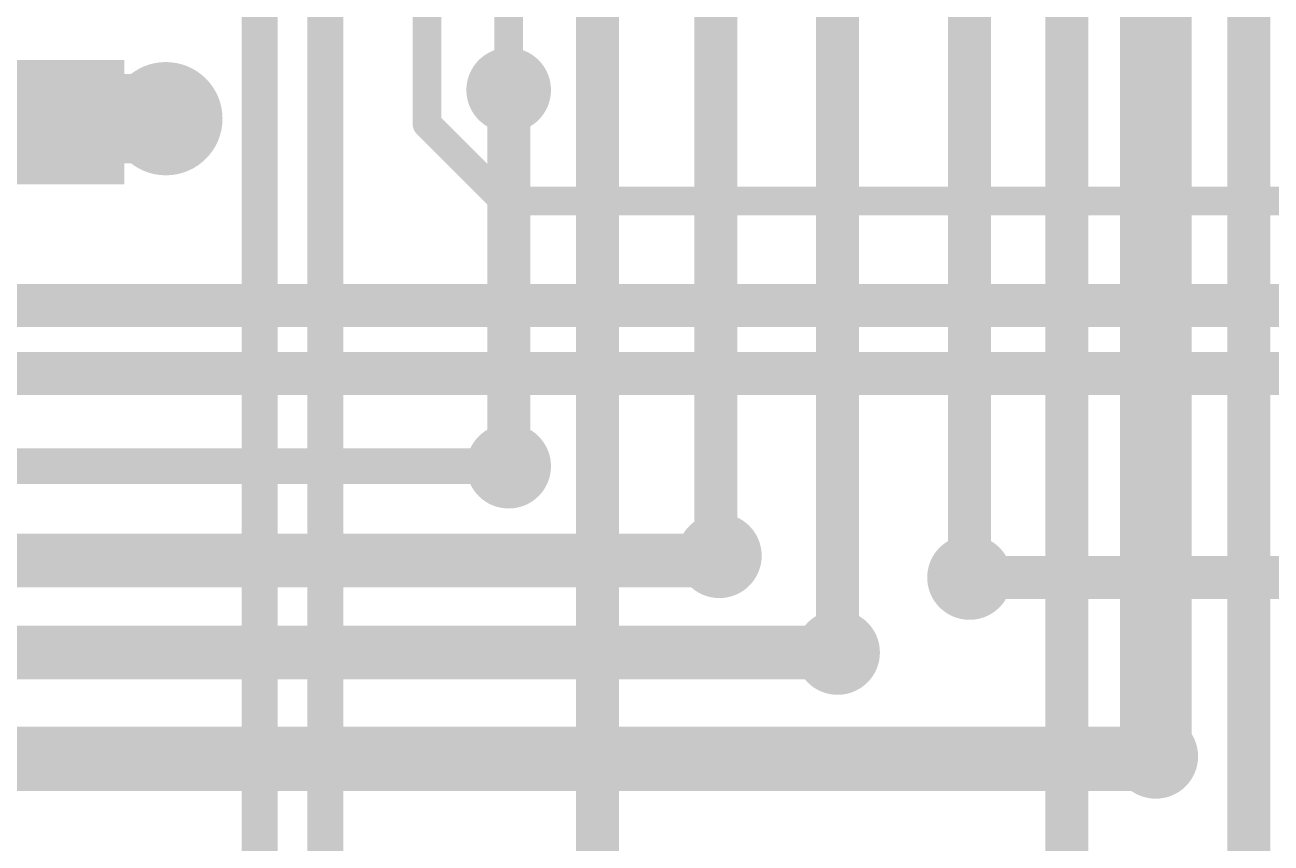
# Model space of a CAD drawing. Header units: millimetres. Extents: x -1.41 to 1.35, y -0.13 to 2.68.
# Drawn here: x 0.2522 to 0.6, y 0.5688 to 0.7972 of the extents above; entities that cross this region are included whole.
import ezdxf

# ---------------------------------------------------------------- set-up
doc = ezdxf.new("R2010")
doc.units = ezdxf.units.MM
doc.header["$MEASUREMENT"] = 0
for name, color, linetype in [('BottomLayer', 5, 'Continuous'), ('BottomPaste', 16, 'Continuous'), ('BottomSolder', 6, 'Continuous'), ('Mechanical2', 216, 'Continuous'), ('TopLayer', 1, 'Continuous'), ('TopSolder', 216, 'Continuous'), ('ViaHoleLayer', 16, 'Continuous')]:
    doc.layers.add(name, color=color, linetype=linetype)

# ---------------------------------------------------------------- blocks, each defined once
blk = doc.blocks.new('C__0603_B_110')
at = {"layer": 'BottomLayer'}
for points in [[(-0.045, -0.0175), (-0.045, 0.0175), (-0.015, 0.0175), (-0.015, -0.0175)], [(0.015, -0.0175), (0.015, 0.0175), (0.045, 0.0175), (0.045, -0.0175)]]:
    blk.add_hatch(color=5, dxfattribs=at).paths.add_polyline_path(points)
at = {"layer": 'BottomPaste'}
for points in [[(-0.045, -0.0175), (-0.045, 0.0175), (-0.015, 0.0175), (-0.015, -0.0175)], [(0.015, -0.0175), (0.015, 0.0175), (0.045, 0.0175), (0.045, -0.0175)]]:
    blk.add_hatch(color=16, dxfattribs=at).paths.add_polyline_path(points)
at = {"layer": 'BottomSolder'}
for points in [[(-0.0473622, -0.0198622), (-0.0473622, 0.0198622), (-0.0126378, 0.0198622), (-0.0126378, -0.0198622)], [(0.0126378, -0.0198622), (0.0126378, 0.0198622), (0.0473622, 0.0198622), (0.0473622, -0.0198622)]]:
    blk.add_hatch(color=6, dxfattribs=at).paths.add_polyline_path(points)

msp = doc.modelspace()

# ---------------------------------------------------------------- hatches: boundary and pattern name
at = {"layer": 'BottomLayer'}
h = msp.add_hatch(color=5, dxfattribs=at)
edge = h.paths.add_edge_path()
edge.add_arc((0.387189, 0.779), 0.011811, 0, 360)
h = msp.add_hatch(color=5, dxfattribs=at)
edge = h.paths.add_edge_path()
edge.add_arc((0.2915, 0.771), 0.011811, 0, 360)
h = msp.add_hatch(color=5, dxfattribs=at)
edge = h.paths.add_edge_path()
edge.add_arc((0.387189, 0.674), 0.011811, 0, 360)
h = msp.add_hatch(color=5, dxfattribs=at)
edge = h.paths.add_edge_path()
edge.add_arc((0.446, 0.649), 0.011811, 0, 360)
h = msp.add_hatch(color=5, dxfattribs=at)
edge = h.paths.add_edge_path()
edge.add_arc((0.515823, 0.642931), 0.011811, 0, 360)
h = msp.add_hatch(color=5, dxfattribs=at)
edge = h.paths.add_edge_path()
edge.add_arc((0.479, 0.622), 0.011811, 0, 360)
h = msp.add_hatch(color=5, dxfattribs=at)
edge = h.paths.add_edge_path()
edge.add_arc((0.567811, 0.593), 0.011811, 0, 360)
at = {"layer": 'BottomSolder'}
h = msp.add_hatch(color=6, dxfattribs=at)
edge = h.paths.add_edge_path()
edge.add_arc((0.2915, 0.771), 0.015811, 0, 360)
at = {"layer": 'TopLayer'}
h = msp.add_hatch(color=1, dxfattribs=at)
edge = h.paths.add_edge_path()
edge.add_arc((0.387189, 0.779), 0.011811, 0, 360)
h = msp.add_hatch(color=1, dxfattribs=at)
edge = h.paths.add_edge_path()
edge.add_arc((0.2915, 0.771), 0.011811, 0, 360)
h = msp.add_hatch(color=1, dxfattribs=at)
edge = h.paths.add_edge_path()
edge.add_arc((0.387189, 0.674), 0.011811, 0, 360)
h = msp.add_hatch(color=1, dxfattribs=at)
edge = h.paths.add_edge_path()
edge.add_arc((0.446, 0.649), 0.011811, 0, 360)
h = msp.add_hatch(color=1, dxfattribs=at)
edge = h.paths.add_edge_path()
edge.add_arc((0.515823, 0.642931), 0.011811, 0, 360)
h = msp.add_hatch(color=1, dxfattribs=at)
edge = h.paths.add_edge_path()
edge.add_arc((0.479, 0.622), 0.011811, 0, 360)
h = msp.add_hatch(color=1, dxfattribs=at)
edge = h.paths.add_edge_path()
edge.add_arc((0.567811, 0.593), 0.011811, 0, 360)
at = {"layer": 'TopSolder'}
h = msp.add_hatch(color=216, dxfattribs=at)
edge = h.paths.add_edge_path()
edge.add_arc((0.2915, 0.771), 0.015811, 0, 360)
at = {"layer": 'ViaHoleLayer'}
h = msp.add_hatch(color=16, dxfattribs=at)
edge = h.paths.add_edge_path()
edge.add_arc((0.387189, 0.779), 0.0059055, 0, 360)
h = msp.add_hatch(color=16, dxfattribs=at)
edge = h.paths.add_edge_path()
edge.add_arc((0.2915, 0.771), 0.0059055, 0, 360)
h = msp.add_hatch(color=16, dxfattribs=at)
edge = h.paths.add_edge_path()
edge.add_arc((0.387189, 0.674), 0.0059055, 0, 360)
h = msp.add_hatch(color=16, dxfattribs=at)
edge = h.paths.add_edge_path()
edge.add_arc((0.446, 0.649), 0.0059055, 0, 360)
h = msp.add_hatch(color=16, dxfattribs=at)
edge = h.paths.add_edge_path()
edge.add_arc((0.515823, 0.642931), 0.0059055, 0, 360)
h = msp.add_hatch(color=16, dxfattribs=at)
edge = h.paths.add_edge_path()
edge.add_arc((0.479, 0.622), 0.0059055, 0, 360)
h = msp.add_hatch(color=16, dxfattribs=at)
edge = h.paths.add_edge_path()
edge.add_arc((0.567811, 0.593), 0.0059055, 0, 360)

# ---------------------------------------------------------------- linework, layer by layer
at = {"layer": 'BottomLayer'}
for points, const_width in [([(0.593811, 0.262811), (0.593811, 1.150189)], 0.012), ([(0.567811, 0.593), (0.567811, 1.0577159)], 0.02), ([(0.543, 0.4318405), (0.543, 1.05)], 0.012), ([(0.336, 0.547), (0.336, 1.003)], 0.01), ([(0.317689, 0.5231943), (0.317689, 0.987311)], 0.01), ([(0.515823, 0.642931), (0.515823, 0.961177)], 0.012), ([(0.445, 0.65), (0.445, 0.829)], 0.012), ([(0.479, 0.622), (0.479, 0.829)], 0.012), ([(0.412, 0.499), (0.412, 0.816)], 0.012), ([(0.259, 0.771), (0.2915, 0.771)], 0.025), ([(0.387189, 0.674), (0.387189, 0.779)], 0.012), ([(0.445, 0.65), (0.446, 0.649)], 0.012), ([(0.515823, 0.640823), (0.515823, 0.642931)], 0.008)]:
    msp.add_lwpolyline(points, dxfattribs=dict(at, const_width=const_width))
for points, const_width in [([(0.25275, 0.771, 1), (0.26525, 0.771, 1)], 0.0125), ([(0.28525, 0.771, 1), (0.29775, 0.771, 1)], 0.0125), ([(0.384189, 0.779, 1), (0.390189, 0.779, 1)], 0.006), ([(0.384189, 0.674, 1), (0.390189, 0.674, 1)], 0.006), ([(0.442, 0.65, 1), (0.448, 0.65, 1)], 0.006), ([(0.442, 0.65, 1), (0.448, 0.65, 1)], 0.006), ([(0.443, 0.649, 1), (0.449, 0.649, 1)], 0.006), ([(0.512823, 0.642931, 1), (0.518823, 0.642931, 1)], 0.006), ([(0.513823, 0.642931, 1), (0.517823, 0.642931, 1)], 0.004), ([(0.513823, 0.640823, 1), (0.517823, 0.640823, 1)], 0.004), ([(0.476, 0.622, 1), (0.482, 0.622, 1)], 0.006), ([(0.562811, 0.593, 1), (0.572811, 0.593, 1)], 0.01)]:
    msp.add_lwpolyline(points, format="xyb", close=True, dxfattribs=dict(at, const_width=const_width))
at = {"layer": 'Mechanical2', "const_width": 0.015}
msp.add_lwpolyline([(1.3405997, 0.884327, -6.818912620243704), (1.3369463, 1.6869172)], format="xyb", dxfattribs=at)
at = {"layer": 'TopLayer'}
for points, const_width in [([(0.364378, 0.7695514), (0.364378, 0.838378)], 0.008), ([(0.387189, 0.779), (0.387189, 0.839189)], 0.008), ([(0.364378, 0.7695514), (0.3859294, 0.748)], 0.008), ([(0.3859294, 0.748), (0.644, 0.748)], 0.008), ([(0.0116396, 0.7188884), (0.8488884, 0.7188884)], 0.012), ([(-0.0003604, 0.6998884), (0.874811, 0.6998884)], 0.012), ([(0.11, 0.674), (0.387189, 0.674)], 0.01), ([(0.118689, 0.647689), (0.444689, 0.647689)], 0.015), ([(0.444689, 0.647689), (0.446, 0.649)], 0.015), ([(0.515823, 0.640823), (0.517931, 0.642931)], 0.012), ([(0.517931, 0.642931), (0.874811, 0.642931)], 0.012), ([(0.137, 0.622), (0.479, 0.622)], 0.015), ([(0.5671418, 0.5923308), (0.567811, 0.593)], 0.018), ([(0.1530002, 0.5923308), (0.5671418, 0.5923308)], 0.018)]:
    msp.add_lwpolyline(points, dxfattribs=dict(at, const_width=const_width))
for points, const_width in [([(0.385189, 0.779, 1), (0.389189, 0.779, 1)], 0.004), ([(0.362378, 0.7695514, 1), (0.366378, 0.7695514, 1)], 0.004), ([(0.362378, 0.7695514, 1), (0.366378, 0.7695514, 1)], 0.004), ([(0.3839294, 0.748, 1), (0.3879294, 0.748, 1)], 0.004), ([(0.3839294, 0.748, 1), (0.3879294, 0.748, 1)], 0.004), ([(0.384689, 0.674, 1), (0.389689, 0.674, 1)], 0.005), ([(0.440939, 0.647689, 1), (0.448439, 0.647689, 1)], 0.0075), ([(0.440939, 0.647689, 1), (0.448439, 0.647689, 1)], 0.0075), ([(0.44225, 0.649, 1), (0.44975, 0.649, 1)], 0.0075), ([(0.514931, 0.642931, 1), (0.520931, 0.642931, 1)], 0.006), ([(0.514931, 0.642931, 1), (0.520931, 0.642931, 1)], 0.006), ([(0.512823, 0.640823, 1), (0.518823, 0.640823, 1)], 0.006), ([(0.47525, 0.622, 1), (0.48275, 0.622, 1)], 0.0075), ([(0.563311, 0.593, 1), (0.572311, 0.593, 1)], 0.009), ([(0.5626418, 0.5923308, 1), (0.5716418, 0.5923308, 1)], 0.009), ([(0.5626418, 0.5923308, 1), (0.5716418, 0.5923308, 1)], 0.009)]:
    msp.add_lwpolyline(points, format="xyb", close=True, dxfattribs=dict(at, const_width=const_width))

# ---------------------------------------------------------------- block references
at = {"rotation": 270}
msp.add_blockref('C__0603_B_110', (0.26, 0.8), dxfattribs=at)

doc.saveas('drawing.dxf')
